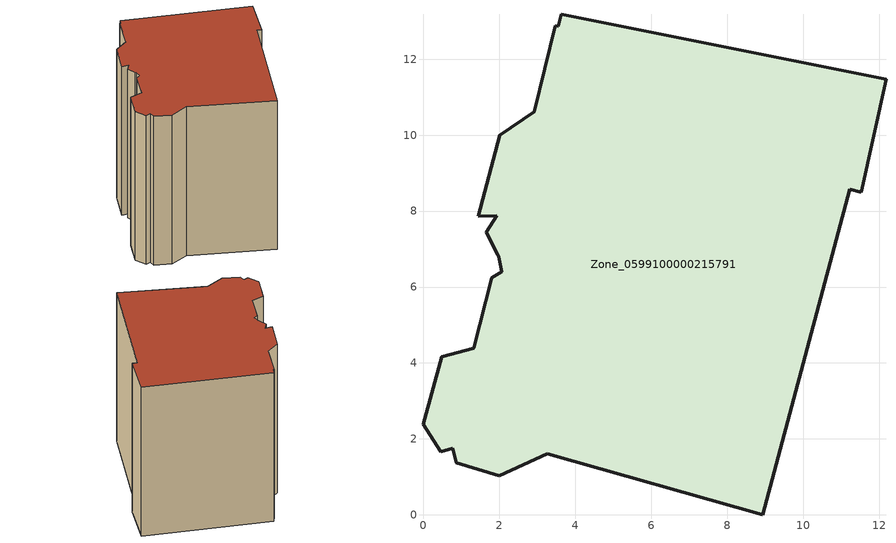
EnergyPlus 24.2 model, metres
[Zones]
Zone_0599100000215791
 floor ground (C_G): 0.45,1.66 0,2.39 0.48,4.16 1.33,4.39 1.79,6.24 2.06,6.41 1.98,6.79 1.95,6.85 1.66,7.44 1.93,7.87 1.45,7.87 2.01,10 2.92,10.61 3.47,12.88 3.55,12.86 3.63,13.19 12.18,11.48 11.53,8.5 11.23,8.57 8.94,0 3.26,1.61 2,1.03 0.86,1.38 0.78,1.75 z0
 wall outside (C_F): 11.53,8.5 12.18,11.48 3.63,13.19 3.55,12.86 3.47,12.88 2.92,10.61 2.01,10 1.45,7.87 1.93,7.87 1.66,7.44 1.95,6.85 1.98,6.79 2.06,6.41 1.79,6.24 1.33,4.39 0.48,4.16 0,2.39 0.45,1.66 0.78,1.75 0.86,1.38 2,1.03 3.26,1.61 8.94,0 11.23,8.57 11.53,8.5 z0:11.17
 roof outside (C_R): 1.79,6.24 1.33,4.39 0.48,4.16 0,2.39 0.45,1.66 0.78,1.75 0.86,1.38 2,1.03 3.26,1.61 8.94,0 11.23,8.57 11.53,8.5 12.18,11.48 3.63,13.19 3.55,12.86 3.47,12.88 2.92,10.61 2.01,10 1.45,7.87 1.93,7.87 1.66,7.44 1.95,6.85 1.98,6.79 2.06,6.41 z11.17
[BUILDING]
Pand.0599100000215791: North Axis=0; Terrain=City; Loads Convergence Tolerance Value=0.04; Temperature Convergence Tolerance Value=0.4; Solar Distribution=FullExterior; Maximum Number of Warmup Days=25; Minimum Number of Warmup Days=1
[Site:Location]
Rotterdam.The.Hague.AP_ZH_NLD Design_Conditions: Latitude=51.96; Longitude=4.45; Time Zone=1; Elevation=-4.5
[SITE:GROUNDTEMPERATURE:BUILDINGSURFACE]
18, 18, 18, 18, 18, 18, 18, 18, 18, 18, 18, 18
[MATERIAL] Thermal Absorptance=0.9; Solar Absorptance=0.7; Visible Absorptance=0.7
Name | Roughness | Thickness | Conductivity | Density | Specific Heat
G.TC.1946 | MediumSmooth | 0.15 | 1 | 540 | 1210
F.TC.1946 | Rough | 0.3 | 0.857143 | 1920 | 840
R.TC.1946 | MediumRough | 0.2 | 0.909091 | 1500 | 1000
[CONSTRUCTION]
C_G: G.TC.1946
C_F: F.TC.1946
C_R: R.TC.1946
[ZONE]
Zone_0599100000215791: Type=1; Multiplier=1; Ceiling Height=Autocalculate; Volume=Autocalculate; Floor Area=autocalculate; Part of Total Floor Area=Yes
[ZONEINFILTRATION:DESIGNFLOWRATE]
Infil_Zone_0599100000215791: Zone or ZoneList or Space or SpaceList=Zone_0599100000215791; Schedule=AlwaysOn; Design Flow Rate Calculation Method=Flow/Area; Flow Rate per Floor Area=0.003; Constant Term Coefficient=1; Temperature Term Coefficient=0; Velocity Term Coefficient=0; Velocity Squared Term Coefficient=0
[HVACTEMPLATE:ZONE:IDEALLOADSAIRSYSTEM]
Zone_0599100000215791: Maximum Heating Supply Air Temperature=50; Minimum Cooling Supply Air Temperature=13; Maximum Heating Supply Air Humidity Ratio=0.0156; Minimum Cooling Supply Air Humidity Ratio=0.0077; Heating Limit=NoLimit; Cooling Limit=NoLimit; Dehumidification Control Type=ConstantSensibleHeatRatio; Cooling Sensible Heat Ratio=0.7; Dehumidification Setpoint=60; Humidification Control Type=None; Humidification Setpoint=30; Outdoor Air Method=None; Outdoor Air Flow Rate per Person=0.00944; Outdoor Air Flow Rate per Zone Floor Area=0; Outdoor Air Flow Rate per Zone=0; Demand Controlled Ventilation Type=None; Outdoor Air Economizer Type=NoEconomizer; Heat Recovery Type=None; Sensible Heat Recovery Effectiveness=0.7; Latent Heat Recovery Effectiveness=0.65
[ZONECONTROL:THERMOSTAT]
ThermostatControl_Zone_0599100000215791: Zone or ZoneList=Zone_0599100000215791; Control Type Schedule=DualSetpointControlType; Control 1=Thermostat_Zone_0599100000215791; Temperature Difference Between Cutout And Setpoint=0
[THERMOSTATSETPOINT:DUALSETPOINT]
Thermostat_Zone_0599100000215791: Heating Setpoint Temperature Schedule=HeatingSetpoint_Zone_0599100000215791; Cooling Setpoint Temperature Schedule=CoolingSetpoint_Zone_0599100000215791
[SCHEDULE:COMPACT]
HeatingSetpoint_Zone_0599100000215791: Through: 12/31, For: AllDays, Until: 24:00, 21
CoolingSetpoint_Zone_0599100000215791: Through: 12/31, For: AllDays, Until: 24:00, 24
DualSetpointControlType: Through: 12/31, For: AllDays, Until: 24:00, 4
AlwaysOn: Through: 12/31, For: AllDays, Until: 24:00, 1
